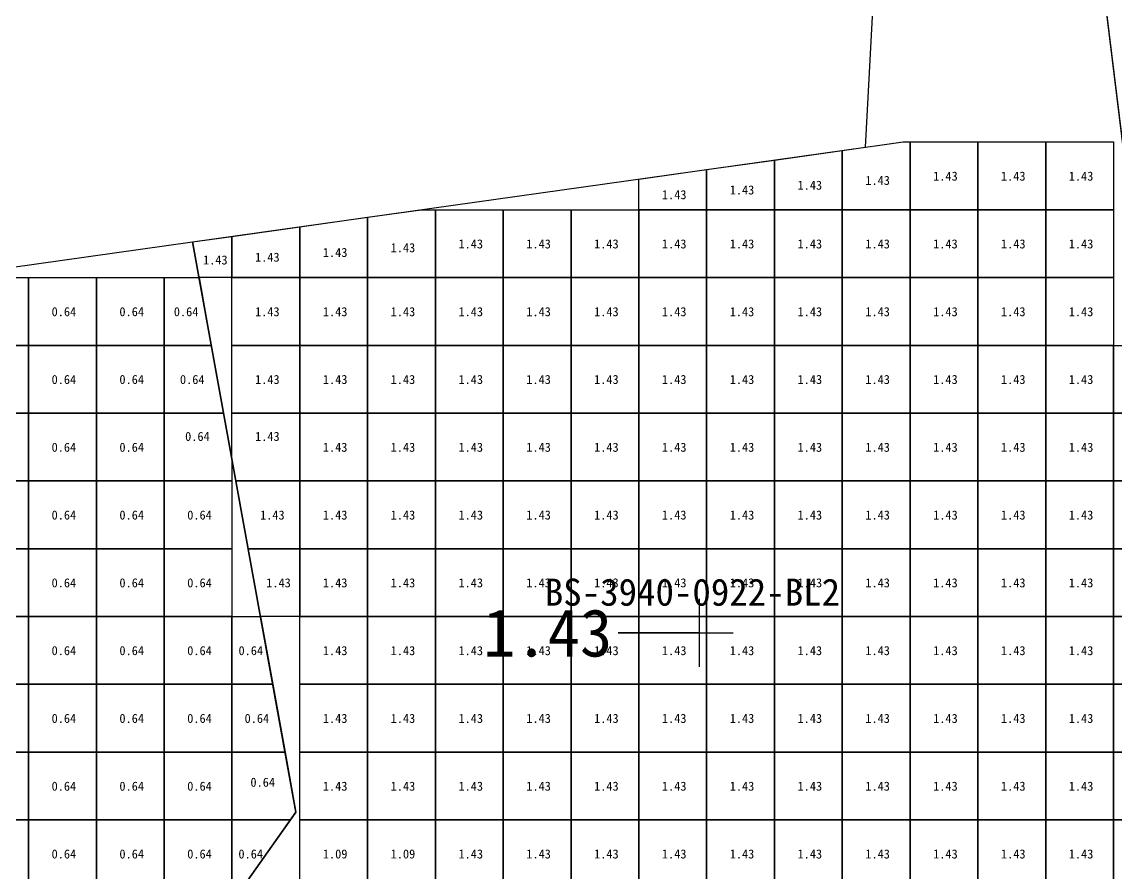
# Model space of a CAD drawing. Header units: metres. Extents: x 470001 to 470150, y 4349600 to 4349734.
# Drawn here: x 470032.01 to 470048.15, y 4349624.8 to 4349637.36 of the extents above; entities that cross this region are included whole.
import ezdxf

# ---------------------------------------------------------------- set-up
doc = ezdxf.new("R2010")
doc.units = ezdxf.units.M
for name, color, linetype in [('0.500-1.000', 4, 'Continuous'), ('1.000-1.500', 5, 'Continuous'), ('1.500-3.000', 1, 'Continuous'), ('点', 7, 'Continuous'), ('爆区方格网', 7, 'Continuous'), ('钻孔', 7, 'Continuous')]:
    doc.layers.add(name, color=color, linetype=linetype)
doc.styles.add('CN_TTF', font='simsunb.ttf')

msp = doc.modelspace()

# ---------------------------------------------------------------- linework, layer by layer
at = {"layer": '0.500-1.000', "color": 4, "lineweight": 30}
msp.add_lwpolyline([(470018.108, 4349612.742), (470020.73, 4349628.071), (470021.449, 4349632.27), (470034.527, 4349634.11), (470036.052, 4349625.7), (470031.922, 4349619.846), (470031.64, 4349612.821), (470018.108, 4349612.742)], close=True, dxfattribs=at)
at = {"layer": '1.000-1.500', "color": 5, "lineweight": 30}
msp.add_lwpolyline([(470047.921, 4349638.176), (470049.59, 4349624.582), (470046.461, 4349621.596), (470044.441, 4349611.512), (470037.778, 4349612.857), (470037.778, 4349612.857), (470031.64, 4349612.821), (470031.922, 4349619.846), (470036.052, 4349625.7), (470034.527, 4349634.11), (470044.45, 4349635.507), (470044.76, 4349641.293)], dxfattribs=at)
at = {"layer": '1.500-3.000', "color": 1, "lineweight": 30}
msp.add_lwpolyline([(470056.081, 4349638.932), (470057.453, 4349623.063), (470053.287, 4349622.703), (470054.401, 4349609.82), (470051.678, 4349609.585), (470051.637, 4349610.059), (470044.441, 4349611.512), (470046.461, 4349621.596), (470049.59, 4349624.582), (470047.914, 4349638.237)], dxfattribs=at)
at = {"layer": '点', "color": 138, "true_color": 0x004c4c}
for p, q in [((470042.001, 4349627.844), (470042.001, 4349628.844)), ((470041.501, 4349628.344), (470042.501, 4349628.344))]:
    msp.add_line(p, q, dxfattribs=at)
at = {"layer": '爆区方格网', "color": 5}
for points in [[(470045.108, 4349635.585), (470045.108, 4349634.585), (470044.108, 4349634.585), (470044.108, 4349635.459), (470045.005, 4349635.585), (470045.108, 4349635.585)], [(470045.108, 4349634.585), (470045.108, 4349635.585), (470046.108, 4349635.585), (470046.108, 4349634.585), (470045.108, 4349634.585)], [(470046.108, 4349634.585), (470046.108, 4349635.585), (470047.108, 4349635.585), (470047.108, 4349634.585), (470046.108, 4349634.585)], [(470047.108, 4349634.585), (470047.108, 4349635.585), (470048.108, 4349635.585), (470048.108, 4349634.585), (470047.108, 4349634.585)], [(470044.108, 4349634.585), (470043.108, 4349634.585), (470043.108, 4349635.318), (470044.108, 4349635.459), (470044.108, 4349634.585)], [(470042.108, 4349634.585), (470041.108, 4349634.585), (470041.108, 4349635.037), (470042.108, 4349635.177), (470042.108, 4349634.585)], [(470043.108, 4349634.585), (470042.108, 4349634.585), (470042.108, 4349635.177), (470043.108, 4349635.318), (470043.108, 4349634.585)], [(470038.108, 4349634.585), (470038.108, 4349633.585), (470037.108, 4349633.585), (470037.108, 4349634.474), (470037.899, 4349634.585), (470038.108, 4349634.585)], [(470038.108, 4349633.585), (470038.108, 4349634.585), (470039.108, 4349634.585), (470039.108, 4349633.585), (470038.108, 4349633.585)], [(470039.108, 4349633.585), (470039.108, 4349634.585), (470040.108, 4349634.585), (470040.108, 4349633.585), (470039.108, 4349633.585)], [(470040.108, 4349633.585), (470040.108, 4349634.585), (470041.108, 4349634.585), (470041.108, 4349633.585), (470040.108, 4349633.585)], [(470041.108, 4349633.585), (470041.108, 4349634.585), (470042.108, 4349634.585), (470042.108, 4349633.585), (470041.108, 4349633.585)], [(470042.108, 4349633.585), (470042.108, 4349634.585), (470043.108, 4349634.585), (470043.108, 4349633.585), (470042.108, 4349633.585)], [(470043.108, 4349633.585), (470043.108, 4349634.585), (470044.108, 4349634.585), (470044.108, 4349633.585), (470043.108, 4349633.585)], [(470044.108, 4349633.585), (470044.108, 4349634.585), (470045.108, 4349634.585), (470045.108, 4349633.585), (470044.108, 4349633.585)], [(470045.108, 4349633.585), (470045.108, 4349634.585), (470046.108, 4349634.585), (470046.108, 4349633.585), (470045.108, 4349633.585)], [(470046.108, 4349633.585), (470046.108, 4349634.585), (470047.108, 4349634.585), (470047.108, 4349633.585), (470046.108, 4349633.585)], [(470047.108, 4349633.585), (470047.108, 4349634.585), (470048.108, 4349634.585), (470048.108, 4349633.585), (470047.108, 4349633.585)], [(470037.108, 4349633.585), (470036.108, 4349633.585), (470036.108, 4349634.333), (470037.108, 4349634.474), (470037.108, 4349633.585)], [(470036.108, 4349633.585), (470035.108, 4349633.585), (470035.108, 4349634.192), (470036.108, 4349634.333), (470036.108, 4349633.585)], [(470035.108, 4349633.585), (470034.622, 4349633.585), (470034.527, 4349634.11), (470035.108, 4349634.192), (470035.108, 4349633.585)], [(470035.108, 4349632.585), (470035.108, 4349633.585), (470036.108, 4349633.585), (470036.108, 4349632.585), (470035.108, 4349632.585)], [(470036.108, 4349632.585), (470036.108, 4349633.585), (470037.108, 4349633.585), (470037.108, 4349632.585), (470036.108, 4349632.585)], [(470037.108, 4349632.585), (470037.108, 4349633.585), (470038.108, 4349633.585), (470038.108, 4349632.585), (470037.108, 4349632.585)], [(470038.108, 4349632.585), (470038.108, 4349633.585), (470039.108, 4349633.585), (470039.108, 4349632.585), (470038.108, 4349632.585)], [(470039.108, 4349632.585), (470039.108, 4349633.585), (470040.108, 4349633.585), (470040.108, 4349632.585), (470039.108, 4349632.585)], [(470040.108, 4349632.585), (470040.108, 4349633.585), (470041.108, 4349633.585), (470041.108, 4349632.585), (470040.108, 4349632.585)], [(470041.108, 4349632.585), (470041.108, 4349633.585), (470042.108, 4349633.585), (470042.108, 4349632.585), (470041.108, 4349632.585)], [(470042.108, 4349632.585), (470042.108, 4349633.585), (470043.108, 4349633.585), (470043.108, 4349632.585), (470042.108, 4349632.585)], [(470043.108, 4349632.585), (470043.108, 4349633.585), (470044.108, 4349633.585), (470044.108, 4349632.585), (470043.108, 4349632.585)], [(470044.108, 4349632.585), (470044.108, 4349633.585), (470045.108, 4349633.585), (470045.108, 4349632.585), (470044.108, 4349632.585)], [(470045.108, 4349632.585), (470045.108, 4349633.585), (470046.108, 4349633.585), (470046.108, 4349632.585), (470045.108, 4349632.585)], [(470046.108, 4349632.585), (470046.108, 4349633.585), (470047.108, 4349633.585), (470047.108, 4349632.585), (470046.108, 4349632.585)], [(470047.108, 4349632.585), (470047.108, 4349633.585), (470048.108, 4349633.585), (470048.108, 4349632.585), (470047.108, 4349632.585)], [(470035.108, 4349631.585), (470035.108, 4349632.585), (470036.108, 4349632.585), (470036.108, 4349631.585), (470035.108, 4349631.585)], [(470036.108, 4349631.585), (470036.108, 4349632.585), (470037.108, 4349632.585), (470037.108, 4349631.585), (470036.108, 4349631.585)], [(470037.108, 4349631.585), (470037.108, 4349632.585), (470038.108, 4349632.585), (470038.108, 4349631.585), (470037.108, 4349631.585)], [(470038.108, 4349631.585), (470038.108, 4349632.585), (470039.108, 4349632.585), (470039.108, 4349631.585), (470038.108, 4349631.585)], [(470039.108, 4349631.585), (470039.108, 4349632.585), (470040.108, 4349632.585), (470040.108, 4349631.585), (470039.108, 4349631.585)], [(470040.108, 4349631.585), (470040.108, 4349632.585), (470041.108, 4349632.585), (470041.108, 4349631.585), (470040.108, 4349631.585)], [(470041.108, 4349631.585), (470041.108, 4349632.585), (470042.108, 4349632.585), (470042.108, 4349631.585), (470041.108, 4349631.585)], [(470042.108, 4349631.585), (470042.108, 4349632.585), (470043.108, 4349632.585), (470043.108, 4349631.585), (470042.108, 4349631.585)], [(470043.108, 4349631.585), (470043.108, 4349632.585), (470044.108, 4349632.585), (470044.108, 4349631.585), (470043.108, 4349631.585)], [(470044.108, 4349631.585), (470044.108, 4349632.585), (470045.108, 4349632.585), (470045.108, 4349631.585), (470044.108, 4349631.585)], [(470045.108, 4349631.585), (470045.108, 4349632.585), (470046.108, 4349632.585), (470046.108, 4349631.585), (470045.108, 4349631.585)], [(470046.108, 4349631.585), (470046.108, 4349632.585), (470047.108, 4349632.585), (470047.108, 4349631.585), (470046.108, 4349631.585)], [(470047.108, 4349631.585), (470047.108, 4349632.585), (470048.108, 4349632.585), (470048.108, 4349631.585), (470047.108, 4349631.585)], [(470048.108, 4349631.585), (470048.108, 4349632.585), (470048.608, 4349632.585), (470048.73, 4349631.585), (470048.108, 4349631.585)], [(470035.108, 4349631.585), (470036.108, 4349631.585), (470036.108, 4349630.585), (470035.166, 4349630.585), (470035.108, 4349630.904), (470035.108, 4349631.585)], [(470036.108, 4349630.585), (470036.108, 4349631.585), (470037.108, 4349631.585), (470037.108, 4349630.585), (470036.108, 4349630.585)], [(470037.108, 4349630.585), (470037.108, 4349631.585), (470038.108, 4349631.585), (470038.108, 4349630.585), (470037.108, 4349630.585)], [(470038.108, 4349630.585), (470038.108, 4349631.585), (470039.108, 4349631.585), (470039.108, 4349630.585), (470038.108, 4349630.585)], [(470039.108, 4349630.585), (470039.108, 4349631.585), (470040.108, 4349631.585), (470040.108, 4349630.585), (470039.108, 4349630.585)], [(470040.108, 4349630.585), (470040.108, 4349631.585), (470041.108, 4349631.585), (470041.108, 4349630.585), (470040.108, 4349630.585)], [(470041.108, 4349630.585), (470041.108, 4349631.585), (470042.108, 4349631.585), (470042.108, 4349630.585), (470041.108, 4349630.585)], [(470042.108, 4349630.585), (470042.108, 4349631.585), (470043.108, 4349631.585), (470043.108, 4349630.585), (470042.108, 4349630.585)], [(470043.108, 4349630.585), (470043.108, 4349631.585), (470044.108, 4349631.585), (470044.108, 4349630.585), (470043.108, 4349630.585)], [(470044.108, 4349630.585), (470044.108, 4349631.585), (470045.108, 4349631.585), (470045.108, 4349630.585), (470044.108, 4349630.585)], [(470045.108, 4349630.585), (470045.108, 4349631.585), (470046.108, 4349631.585), (470046.108, 4349630.585), (470045.108, 4349630.585)], [(470046.108, 4349630.585), (470046.108, 4349631.585), (470047.108, 4349631.585), (470047.108, 4349630.585), (470046.108, 4349630.585)], [(470047.108, 4349630.585), (470047.108, 4349631.585), (470048.108, 4349631.585), (470048.108, 4349630.585), (470047.108, 4349630.585)], [(470048.108, 4349630.585), (470048.108, 4349631.585), (470048.73, 4349631.585), (470048.853, 4349630.585), (470048.108, 4349630.585)], [(470036.108, 4349630.585), (470036.108, 4349629.585), (470035.347, 4349629.585), (470035.166, 4349630.585), (470036.108, 4349630.585)], [(470036.108, 4349629.585), (470036.108, 4349630.585), (470037.108, 4349630.585), (470037.108, 4349629.585), (470036.108, 4349629.585)], [(470037.108, 4349629.585), (470037.108, 4349630.585), (470038.108, 4349630.585), (470038.108, 4349629.585), (470037.108, 4349629.585)], [(470038.108, 4349629.585), (470038.108, 4349630.585), (470039.108, 4349630.585), (470039.108, 4349629.585), (470038.108, 4349629.585)], [(470039.108, 4349629.585), (470039.108, 4349630.585), (470040.108, 4349630.585), (470040.108, 4349629.585), (470039.108, 4349629.585)], [(470040.108, 4349629.585), (470040.108, 4349630.585), (470041.108, 4349630.585), (470041.108, 4349629.585), (470040.108, 4349629.585)], [(470041.108, 4349629.585), (470041.108, 4349630.585), (470042.108, 4349630.585), (470042.108, 4349629.585), (470041.108, 4349629.585)], [(470042.108, 4349629.585), (470042.108, 4349630.585), (470043.108, 4349630.585), (470043.108, 4349629.585), (470042.108, 4349629.585)], [(470043.108, 4349629.585), (470043.108, 4349630.585), (470044.108, 4349630.585), (470044.108, 4349629.585), (470043.108, 4349629.585)], [(470044.108, 4349629.585), (470044.108, 4349630.585), (470045.108, 4349630.585), (470045.108, 4349629.585), (470044.108, 4349629.585)], [(470045.108, 4349629.585), (470045.108, 4349630.585), (470046.108, 4349630.585), (470046.108, 4349629.585), (470045.108, 4349629.585)], [(470046.108, 4349629.585), (470046.108, 4349630.585), (470047.108, 4349630.585), (470047.108, 4349629.585), (470046.108, 4349629.585)], [(470047.108, 4349629.585), (470047.108, 4349630.585), (470048.108, 4349630.585), (470048.108, 4349629.585), (470047.108, 4349629.585)], [(470048.108, 4349629.585), (470048.108, 4349630.585), (470048.853, 4349630.585), (470048.976, 4349629.585), (470048.108, 4349629.585)], [(470036.108, 4349629.585), (470036.108, 4349628.585), (470035.529, 4349628.585), (470035.347, 4349629.585), (470036.108, 4349629.585)], [(470036.108, 4349628.585), (470036.108, 4349629.585), (470037.108, 4349629.585), (470037.108, 4349628.585), (470036.108, 4349628.585)], [(470037.108, 4349628.585), (470037.108, 4349629.585), (470038.108, 4349629.585), (470038.108, 4349628.585), (470037.108, 4349628.585)], [(470038.108, 4349628.585), (470038.108, 4349629.585), (470039.108, 4349629.585), (470039.108, 4349628.585), (470038.108, 4349628.585)], [(470039.108, 4349628.585), (470039.108, 4349629.585), (470040.108, 4349629.585), (470040.108, 4349628.585), (470039.108, 4349628.585)], [(470040.108, 4349628.585), (470040.108, 4349629.585), (470041.108, 4349629.585), (470041.108, 4349628.585), (470040.108, 4349628.585)], [(470041.108, 4349628.585), (470041.108, 4349629.585), (470042.108, 4349629.585), (470042.108, 4349628.585), (470041.108, 4349628.585)], [(470042.108, 4349628.585), (470042.108, 4349629.585), (470043.108, 4349629.585), (470043.108, 4349628.585), (470042.108, 4349628.585)], [(470043.108, 4349628.585), (470043.108, 4349629.585), (470044.108, 4349629.585), (470044.108, 4349628.585), (470043.108, 4349628.585)], [(470044.108, 4349628.585), (470044.108, 4349629.585), (470045.108, 4349629.585), (470045.108, 4349628.585), (470044.108, 4349628.585)], [(470045.108, 4349628.585), (470045.108, 4349629.585), (470046.108, 4349629.585), (470046.108, 4349628.585), (470045.108, 4349628.585)], [(470046.108, 4349628.585), (470046.108, 4349629.585), (470047.108, 4349629.585), (470047.108, 4349628.585), (470046.108, 4349628.585)], [(470047.108, 4349628.585), (470047.108, 4349629.585), (470048.108, 4349629.585), (470048.108, 4349628.585), (470047.108, 4349628.585)], [(470048.108, 4349628.585), (470048.108, 4349629.585), (470048.976, 4349629.585), (470049.099, 4349628.585), (470048.108, 4349628.585)], [(470036.108, 4349627.585), (470036.108, 4349628.585), (470037.108, 4349628.585), (470037.108, 4349627.585), (470036.108, 4349627.585)], [(470037.108, 4349627.585), (470037.108, 4349628.585), (470038.108, 4349628.585), (470038.108, 4349627.585), (470037.108, 4349627.585)], [(470038.108, 4349627.585), (470038.108, 4349628.585), (470039.108, 4349628.585), (470039.108, 4349627.585), (470038.108, 4349627.585)], [(470039.108, 4349627.585), (470039.108, 4349628.585), (470040.108, 4349628.585), (470040.108, 4349627.585), (470039.108, 4349627.585)], [(470040.108, 4349627.585), (470040.108, 4349628.585), (470041.108, 4349628.585), (470041.108, 4349627.585), (470040.108, 4349627.585)], [(470041.108, 4349627.585), (470041.108, 4349628.585), (470042.108, 4349628.585), (470042.108, 4349627.585), (470041.108, 4349627.585)], [(470042.108, 4349627.585), (470042.108, 4349628.585), (470043.108, 4349628.585), (470043.108, 4349627.585), (470042.108, 4349627.585)], [(470043.108, 4349627.585), (470043.108, 4349628.585), (470044.108, 4349628.585), (470044.108, 4349627.585), (470043.108, 4349627.585)], [(470044.108, 4349627.585), (470044.108, 4349628.585), (470045.108, 4349628.585), (470045.108, 4349627.585), (470044.108, 4349627.585)], [(470045.108, 4349627.585), (470045.108, 4349628.585), (470046.108, 4349628.585), (470046.108, 4349627.585), (470045.108, 4349627.585)], [(470046.108, 4349627.585), (470046.108, 4349628.585), (470047.108, 4349628.585), (470047.108, 4349627.585), (470046.108, 4349627.585)], [(470047.108, 4349627.585), (470047.108, 4349628.585), (470048.108, 4349628.585), (470048.108, 4349627.585), (470047.108, 4349627.585)], [(470049.108, 4349627.585), (470048.108, 4349627.585), (470048.108, 4349628.585), (470049.099, 4349628.585), (470049.108, 4349628.508), (470049.108, 4349627.585)], [(470036.108, 4349626.585), (470036.108, 4349627.585), (470037.108, 4349627.585), (470037.108, 4349626.585), (470036.108, 4349626.585)], [(470037.108, 4349626.585), (470037.108, 4349627.585), (470038.108, 4349627.585), (470038.108, 4349626.585), (470037.108, 4349626.585)], [(470038.108, 4349626.585), (470038.108, 4349627.585), (470039.108, 4349627.585), (470039.108, 4349626.585), (470038.108, 4349626.585)], [(470039.108, 4349626.585), (470039.108, 4349627.585), (470040.108, 4349627.585), (470040.108, 4349626.585), (470039.108, 4349626.585)], [(470040.108, 4349626.585), (470040.108, 4349627.585), (470041.108, 4349627.585), (470041.108, 4349626.585), (470040.108, 4349626.585)], [(470041.108, 4349626.585), (470041.108, 4349627.585), (470042.108, 4349627.585), (470042.108, 4349626.585), (470041.108, 4349626.585)], [(470042.108, 4349626.585), (470042.108, 4349627.585), (470043.108, 4349627.585), (470043.108, 4349626.585), (470042.108, 4349626.585)], [(470043.108, 4349626.585), (470043.108, 4349627.585), (470044.108, 4349627.585), (470044.108, 4349626.585), (470043.108, 4349626.585)], [(470044.108, 4349626.585), (470044.108, 4349627.585), (470045.108, 4349627.585), (470045.108, 4349626.585), (470044.108, 4349626.585)], [(470045.108, 4349626.585), (470045.108, 4349627.585), (470046.108, 4349627.585), (470046.108, 4349626.585), (470045.108, 4349626.585)], [(470046.108, 4349626.585), (470046.108, 4349627.585), (470047.108, 4349627.585), (470047.108, 4349626.585), (470046.108, 4349626.585)], [(470047.108, 4349626.585), (470047.108, 4349627.585), (470048.108, 4349627.585), (470048.108, 4349626.585), (470047.108, 4349626.585)], [(470048.108, 4349626.585), (470048.108, 4349627.585), (470049.108, 4349627.585), (470049.108, 4349626.585), (470048.108, 4349626.585)], [(470036.108, 4349625.585), (470036.108, 4349626.585), (470037.108, 4349626.585), (470037.108, 4349625.585), (470036.108, 4349625.585)], [(470037.108, 4349625.585), (470037.108, 4349626.585), (470038.108, 4349626.585), (470038.108, 4349625.585), (470037.108, 4349625.585)], [(470038.108, 4349625.585), (470038.108, 4349626.585), (470039.108, 4349626.585), (470039.108, 4349625.585), (470038.108, 4349625.585)], [(470039.108, 4349625.585), (470039.108, 4349626.585), (470040.108, 4349626.585), (470040.108, 4349625.585), (470039.108, 4349625.585)], [(470040.108, 4349625.585), (470040.108, 4349626.585), (470041.108, 4349626.585), (470041.108, 4349625.585), (470040.108, 4349625.585)], [(470041.108, 4349625.585), (470041.108, 4349626.585), (470042.108, 4349626.585), (470042.108, 4349625.585), (470041.108, 4349625.585)], [(470042.108, 4349625.585), (470042.108, 4349626.585), (470043.108, 4349626.585), (470043.108, 4349625.585), (470042.108, 4349625.585)], [(470043.108, 4349625.585), (470043.108, 4349626.585), (470044.108, 4349626.585), (470044.108, 4349625.585), (470043.108, 4349625.585)], [(470044.108, 4349625.585), (470044.108, 4349626.585), (470045.108, 4349626.585), (470045.108, 4349625.585), (470044.108, 4349625.585)], [(470045.108, 4349625.585), (470045.108, 4349626.585), (470046.108, 4349626.585), (470046.108, 4349625.585), (470045.108, 4349625.585)], [(470046.108, 4349625.585), (470046.108, 4349626.585), (470047.108, 4349626.585), (470047.108, 4349625.585), (470046.108, 4349625.585)], [(470047.108, 4349625.585), (470047.108, 4349626.585), (470048.108, 4349626.585), (470048.108, 4349625.585), (470047.108, 4349625.585)], [(470048.108, 4349625.585), (470048.108, 4349626.585), (470049.108, 4349626.585), (470049.108, 4349625.585), (470048.108, 4349625.585)], [(470036.108, 4349624.585), (470036.108, 4349625.585), (470037.108, 4349625.585), (470037.108, 4349624.585), (470036.108, 4349624.585)], [(470037.108, 4349624.585), (470037.108, 4349625.585), (470038.108, 4349625.585), (470038.108, 4349624.585), (470037.108, 4349624.585)], [(470038.108, 4349624.585), (470038.108, 4349625.585), (470039.108, 4349625.585), (470039.108, 4349624.585), (470038.108, 4349624.585)], [(470039.108, 4349624.585), (470039.108, 4349625.585), (470040.108, 4349625.585), (470040.108, 4349624.585), (470039.108, 4349624.585)], [(470040.108, 4349624.585), (470040.108, 4349625.585), (470041.108, 4349625.585), (470041.108, 4349624.585), (470040.108, 4349624.585)], [(470041.108, 4349624.585), (470041.108, 4349625.585), (470042.108, 4349625.585), (470042.108, 4349624.585), (470041.108, 4349624.585)], [(470042.108, 4349624.585), (470042.108, 4349625.585), (470043.108, 4349625.585), (470043.108, 4349624.585), (470042.108, 4349624.585)], [(470043.108, 4349624.585), (470043.108, 4349625.585), (470044.108, 4349625.585), (470044.108, 4349624.585), (470043.108, 4349624.585)], [(470044.108, 4349624.585), (470044.108, 4349625.585), (470045.108, 4349625.585), (470045.108, 4349624.585), (470044.108, 4349624.585)], [(470045.108, 4349624.585), (470045.108, 4349625.585), (470046.108, 4349625.585), (470046.108, 4349624.585), (470045.108, 4349624.585)], [(470046.108, 4349624.585), (470046.108, 4349625.585), (470047.108, 4349625.585), (470047.108, 4349624.585), (470046.108, 4349624.585)], [(470047.108, 4349624.585), (470047.108, 4349625.585), (470048.108, 4349625.585), (470048.108, 4349624.585), (470047.108, 4349624.585)], [(470048.108, 4349624.585), (470048.108, 4349625.585), (470049.108, 4349625.585), (470049.108, 4349624.585), (470048.108, 4349624.585)]]:
    msp.add_lwpolyline(points, close=True, dxfattribs=at)
at = {"layer": '爆区方格网', "color": 4}
for points in [[(470031.108, 4349632.585), (470031.108, 4349633.585), (470032.108, 4349633.585), (470032.108, 4349632.585), (470031.108, 4349632.585)], [(470032.108, 4349632.585), (470032.108, 4349633.585), (470033.108, 4349633.585), (470033.108, 4349632.585), (470032.108, 4349632.585)], [(470033.108, 4349632.585), (470033.108, 4349633.585), (470034.108, 4349633.585), (470034.108, 4349632.585), (470033.108, 4349632.585)], [(470034.108, 4349632.585), (470034.108, 4349633.585), (470034.622, 4349633.585), (470034.803, 4349632.585), (470034.108, 4349632.585)], [(470031.108, 4349631.585), (470031.108, 4349632.585), (470032.108, 4349632.585), (470032.108, 4349631.585), (470031.108, 4349631.585)], [(470032.108, 4349631.585), (470032.108, 4349632.585), (470033.108, 4349632.585), (470033.108, 4349631.585), (470032.108, 4349631.585)], [(470033.108, 4349631.585), (470033.108, 4349632.585), (470034.108, 4349632.585), (470034.108, 4349631.585), (470033.108, 4349631.585)], [(470034.108, 4349631.585), (470034.108, 4349632.585), (470034.803, 4349632.585), (470034.985, 4349631.585), (470034.108, 4349631.585)], [(470031.108, 4349630.585), (470031.108, 4349631.585), (470032.108, 4349631.585), (470032.108, 4349630.585), (470031.108, 4349630.585)], [(470032.108, 4349630.585), (470032.108, 4349631.585), (470033.108, 4349631.585), (470033.108, 4349630.585), (470032.108, 4349630.585)], [(470033.108, 4349630.585), (470033.108, 4349631.585), (470034.108, 4349631.585), (470034.108, 4349630.585), (470033.108, 4349630.585)], [(470035.108, 4349630.585), (470034.108, 4349630.585), (470034.108, 4349631.585), (470034.985, 4349631.585), (470035.108, 4349630.904), (470035.108, 4349630.585)], [(470031.108, 4349629.585), (470031.108, 4349630.585), (470032.108, 4349630.585), (470032.108, 4349629.585), (470031.108, 4349629.585)], [(470032.108, 4349629.585), (470032.108, 4349630.585), (470033.108, 4349630.585), (470033.108, 4349629.585), (470032.108, 4349629.585)], [(470033.108, 4349629.585), (470033.108, 4349630.585), (470034.108, 4349630.585), (470034.108, 4349629.585), (470033.108, 4349629.585)], [(470034.108, 4349629.585), (470034.108, 4349630.585), (470035.108, 4349630.585), (470035.108, 4349629.585), (470034.108, 4349629.585)], [(470031.108, 4349628.585), (470031.108, 4349629.585), (470032.108, 4349629.585), (470032.108, 4349628.585), (470031.108, 4349628.585)], [(470032.108, 4349628.585), (470032.108, 4349629.585), (470033.108, 4349629.585), (470033.108, 4349628.585), (470032.108, 4349628.585)], [(470033.108, 4349628.585), (470033.108, 4349629.585), (470034.108, 4349629.585), (470034.108, 4349628.585), (470033.108, 4349628.585)], [(470034.108, 4349628.585), (470034.108, 4349629.585), (470035.108, 4349629.585), (470035.108, 4349628.585), (470034.108, 4349628.585)], [(470031.108, 4349627.585), (470031.108, 4349628.585), (470032.108, 4349628.585), (470032.108, 4349627.585), (470031.108, 4349627.585)], [(470032.108, 4349627.585), (470032.108, 4349628.585), (470033.108, 4349628.585), (470033.108, 4349627.585), (470032.108, 4349627.585)], [(470033.108, 4349627.585), (470033.108, 4349628.585), (470034.108, 4349628.585), (470034.108, 4349627.585), (470033.108, 4349627.585)], [(470034.108, 4349627.585), (470034.108, 4349628.585), (470035.108, 4349628.585), (470035.108, 4349627.585), (470034.108, 4349627.585)], [(470035.108, 4349627.585), (470035.108, 4349628.585), (470035.529, 4349628.585), (470035.71, 4349627.585), (470035.108, 4349627.585)], [(470031.108, 4349626.585), (470031.108, 4349627.585), (470032.108, 4349627.585), (470032.108, 4349626.585), (470031.108, 4349626.585)], [(470032.108, 4349626.585), (470032.108, 4349627.585), (470033.108, 4349627.585), (470033.108, 4349626.585), (470032.108, 4349626.585)], [(470033.108, 4349626.585), (470033.108, 4349627.585), (470034.108, 4349627.585), (470034.108, 4349626.585), (470033.108, 4349626.585)], [(470034.108, 4349626.585), (470034.108, 4349627.585), (470035.108, 4349627.585), (470035.108, 4349626.585), (470034.108, 4349626.585)], [(470035.108, 4349626.585), (470035.108, 4349627.585), (470035.71, 4349627.585), (470035.891, 4349626.585), (470035.108, 4349626.585)], [(470031.108, 4349625.585), (470031.108, 4349626.585), (470032.108, 4349626.585), (470032.108, 4349625.585), (470031.108, 4349625.585)], [(470032.108, 4349625.585), (470032.108, 4349626.585), (470033.108, 4349626.585), (470033.108, 4349625.585), (470032.108, 4349625.585)], [(470033.108, 4349625.585), (470033.108, 4349626.585), (470034.108, 4349626.585), (470034.108, 4349625.585), (470033.108, 4349625.585)], [(470034.108, 4349625.585), (470034.108, 4349626.585), (470035.108, 4349626.585), (470035.108, 4349625.585), (470034.108, 4349625.585)], [(470035.108, 4349625.585), (470035.108, 4349626.585), (470035.891, 4349626.585), (470036.052, 4349625.7), (470035.97, 4349625.585), (470035.108, 4349625.585)], [(470031.108, 4349624.585), (470031.108, 4349625.585), (470032.108, 4349625.585), (470032.108, 4349624.585), (470031.108, 4349624.585)], [(470032.108, 4349624.585), (470032.108, 4349625.585), (470033.108, 4349625.585), (470033.108, 4349624.585), (470032.108, 4349624.585)], [(470033.108, 4349624.585), (470033.108, 4349625.585), (470034.108, 4349625.585), (470034.108, 4349624.585), (470033.108, 4349624.585)], [(470034.108, 4349624.585), (470034.108, 4349625.585), (470035.108, 4349625.585), (470035.108, 4349624.585), (470034.108, 4349624.585)], [(470035.108, 4349624.585), (470035.108, 4349625.585), (470035.97, 4349625.585), (470035.265, 4349624.585), (470035.108, 4349624.585)]]:
    msp.add_lwpolyline(points, close=True, dxfattribs=at)
at = {"layer": '钻孔', "color": 5, "lineweight": 35}
msp.add_line((470042.001, 4349628.344), (470040.801, 4349628.344), dxfattribs=at)

# ---------------------------------------------------------------- texts
at = {"color": 5, "style": 'CN_TTF'}
for s, p in [('1.43', (470043.448, 4349634.881)), ('1.43', (470044.448, 4349634.952)), ('1.43', (470045.448, 4349635.015)), ('1.43', (470046.448, 4349635.015)), ('1.43', (470047.448, 4349635.015)), ('1.43', (470041.448, 4349634.741)), ('1.43', (470042.448, 4349634.811)), ('1.43', (470037.448, 4349633.959)), ('1.43', (470038.448, 4349634.015)), ('1.43', (470039.448, 4349634.015)), ('1.43', (470040.448, 4349634.015)), ('1.43', (470041.448, 4349634.015)), ('1.43', (470042.448, 4349634.015)), ('1.43', (470043.448, 4349634.015)), ('1.43', (470044.448, 4349634.015)), ('1.43', (470045.448, 4349634.015)), ('1.43', (470046.448, 4349634.015)), ('1.43', (470047.448, 4349634.015)), ('1.43', (470034.681, 4349633.778)), ('1.43', (470035.448, 4349633.819)), ('1.43', (470036.448, 4349633.889)), ('1.43', (470035.448, 4349633.015)), ('1.43', (470036.448, 4349633.015)), ('1.43', (470037.448, 4349633.015)), ('1.43', (470038.448, 4349633.015)), ('1.43', (470039.448, 4349633.015)), ('1.43', (470040.448, 4349633.015)), ('1.43', (470041.448, 4349633.015)), ('1.43', (470042.448, 4349633.015)), ('1.43', (470043.448, 4349633.015)), ('1.43', (470044.448, 4349633.015)), ('1.43', (470045.448, 4349633.015)), ('1.43', (470046.448, 4349633.015)), ('1.43', (470047.448, 4349633.015)), ('1.43', (470035.448, 4349632.015)), ('1.43', (470036.448, 4349632.015)), ('1.43', (470037.448, 4349632.015)), ('1.43', (470038.448, 4349632.015)), ('1.43', (470039.448, 4349632.015)), ('1.43', (470040.448, 4349632.015)), ('1.43', (470041.448, 4349632.015)), ('1.43', (470042.448, 4349632.015)), ('1.43', (470043.448, 4349632.015)), ('1.43', (470044.448, 4349632.015)), ('1.43', (470045.448, 4349632.015)), ('1.43', (470046.448, 4349632.015)), ('1.43', (470047.448, 4349632.015)), ('1.43', (470035.448, 4349631.175)), ('1.43', (470036.448, 4349631.015)), ('1.43', (470037.448, 4349631.015)), ('1.43', (470038.448, 4349631.015)), ('1.43', (470039.448, 4349631.015)), ('1.43', (470040.448, 4349631.015)), ('1.43', (470041.448, 4349631.015)), ('1.43', (470042.448, 4349631.015)), ('1.43', (470043.448, 4349631.015)), ('1.43', (470044.448, 4349631.015)), ('1.43', (470045.448, 4349631.015)), ('1.43', (470046.448, 4349631.015)), ('1.43', (470047.448, 4349631.015)), ('1.43', (470035.522, 4349630.015)), ('1.43', (470036.448, 4349630.015)), ('1.43', (470037.448, 4349630.015)), ('1.43', (470038.448, 4349630.015)), ('1.43', (470039.448, 4349630.015)), ('1.43', (470040.448, 4349630.015)), ('1.43', (470041.448, 4349630.015)), ('1.43', (470042.448, 4349630.015)), ('1.43', (470043.448, 4349630.015)), ('1.43', (470044.448, 4349630.015)), ('1.43', (470045.448, 4349630.015)), ('1.43', (470046.448, 4349630.015)), ('1.43', (470047.448, 4349630.015)), ('1.43', (470035.613, 4349629.015)), ('1.43', (470036.448, 4349629.015)), ('1.43', (470037.448, 4349629.015)), ('1.43', (470038.448, 4349629.015)), ('1.43', (470039.448, 4349629.015)), ('1.43', (470040.448, 4349629.015)), ('1.43', (470041.448, 4349629.015)), ('1.43', (470042.448, 4349629.015)), ('1.43', (470043.448, 4349629.015)), ('1.43', (470044.448, 4349629.015)), ('1.43', (470045.448, 4349629.015)), ('1.43', (470046.448, 4349629.015)), ('1.43', (470047.448, 4349629.015)), ('1.43', (470036.448, 4349628.015)), ('1.43', (470037.448, 4349628.015)), ('1.43', (470038.448, 4349628.015)), ('1.43', (470039.448, 4349628.015)), ('1.43', (470040.448, 4349628.015)), ('1.43', (470041.448, 4349628.015)), ('1.43', (470042.448, 4349628.015)), ('1.43', (470043.448, 4349628.015)), ('1.43', (470044.448, 4349628.015)), ('1.43', (470045.448, 4349628.015)), ('1.43', (470046.448, 4349628.015)), ('1.43', (470047.448, 4349628.015)), ('1.43', (470036.448, 4349627.015)), ('1.43', (470037.448, 4349627.015)), ('1.43', (470038.448, 4349627.015)), ('1.43', (470039.448, 4349627.015)), ('1.43', (470040.448, 4349627.015)), ('1.43', (470041.448, 4349627.015)), ('1.43', (470042.448, 4349627.015)), ('1.43', (470043.448, 4349627.015)), ('1.43', (470044.448, 4349627.015)), ('1.43', (470045.448, 4349627.015)), ('1.43', (470046.448, 4349627.015)), ('1.43', (470047.448, 4349627.015)), ('1.43', (470036.448, 4349626.015)), ('1.43', (470037.448, 4349626.015)), ('1.43', (470038.448, 4349626.015)), ('1.43', (470039.448, 4349626.015)), ('1.43', (470040.448, 4349626.015)), ('1.43', (470041.448, 4349626.015)), ('1.43', (470042.448, 4349626.015)), ('1.43', (470043.448, 4349626.015)), ('1.43', (470044.448, 4349626.015)), ('1.43', (470045.448, 4349626.015)), ('1.43', (470046.448, 4349626.015)), ('1.43', (470047.448, 4349626.015)), ('1.09', (470036.448, 4349625.015)), ('1.09', (470037.448, 4349625.015)), ('1.43', (470038.448, 4349625.015)), ('1.43', (470039.448, 4349625.015)), ('1.43', (470040.448, 4349625.015)), ('1.43', (470041.448, 4349625.015)), ('1.43', (470042.448, 4349625.015)), ('1.43', (470043.448, 4349625.015)), ('1.43', (470044.448, 4349625.015)), ('1.43', (470045.448, 4349625.015)), ('1.43', (470046.448, 4349625.015)), ('1.43', (470047.448, 4349625.015))]:
    msp.add_text(s, height=0.1333, dxfattribs=at).set_placement(p)
at = {"color": 4, "style": 'CN_TTF'}
for p in [(470032.448, 4349633.015), (470033.448, 4349633.015), (470034.25, 4349633.015), (470032.448, 4349632.015), (470033.448, 4349632.015), (470034.341, 4349632.015), (470034.417, 4349631.175), (470032.448, 4349631.015), (470033.448, 4349631.015), (470032.448, 4349630.015), (470033.448, 4349630.015), (470034.448, 4349630.015), (470032.448, 4349629.015), (470033.448, 4349629.015), (470034.448, 4349629.015), (470032.448, 4349628.015), (470033.448, 4349628.015), (470034.448, 4349628.015), (470035.204, 4349628.015), (470032.448, 4349627.015), (470033.448, 4349627.015), (470034.448, 4349627.015), (470035.294, 4349627.015), (470032.448, 4349626.015), (470033.448, 4349626.015), (470034.448, 4349626.015), (470035.38, 4349626.073), (470032.448, 4349625.015), (470033.448, 4349625.015), (470034.448, 4349625.015), (470035.203, 4349625.015)]:
    msp.add_text('0.64', height=0.1333, dxfattribs=at).set_placement(p)
at = {"layer": '钻孔', "color": 138, "true_color": 0x004c4c, "style": 'CN_TTF'}
msp.add_text('BS-3940-0922-BL2', height=0.4, dxfattribs=at).set_placement((470039.721, 4349628.744))
at = {"layer": '钻孔', "color": 5, "style": 'CN_TTF'}
msp.add_text('1.43', height=0.7, dxfattribs=at).set_placement((470038.811, 4349627.994))

doc.saveas('drawing.dxf')
